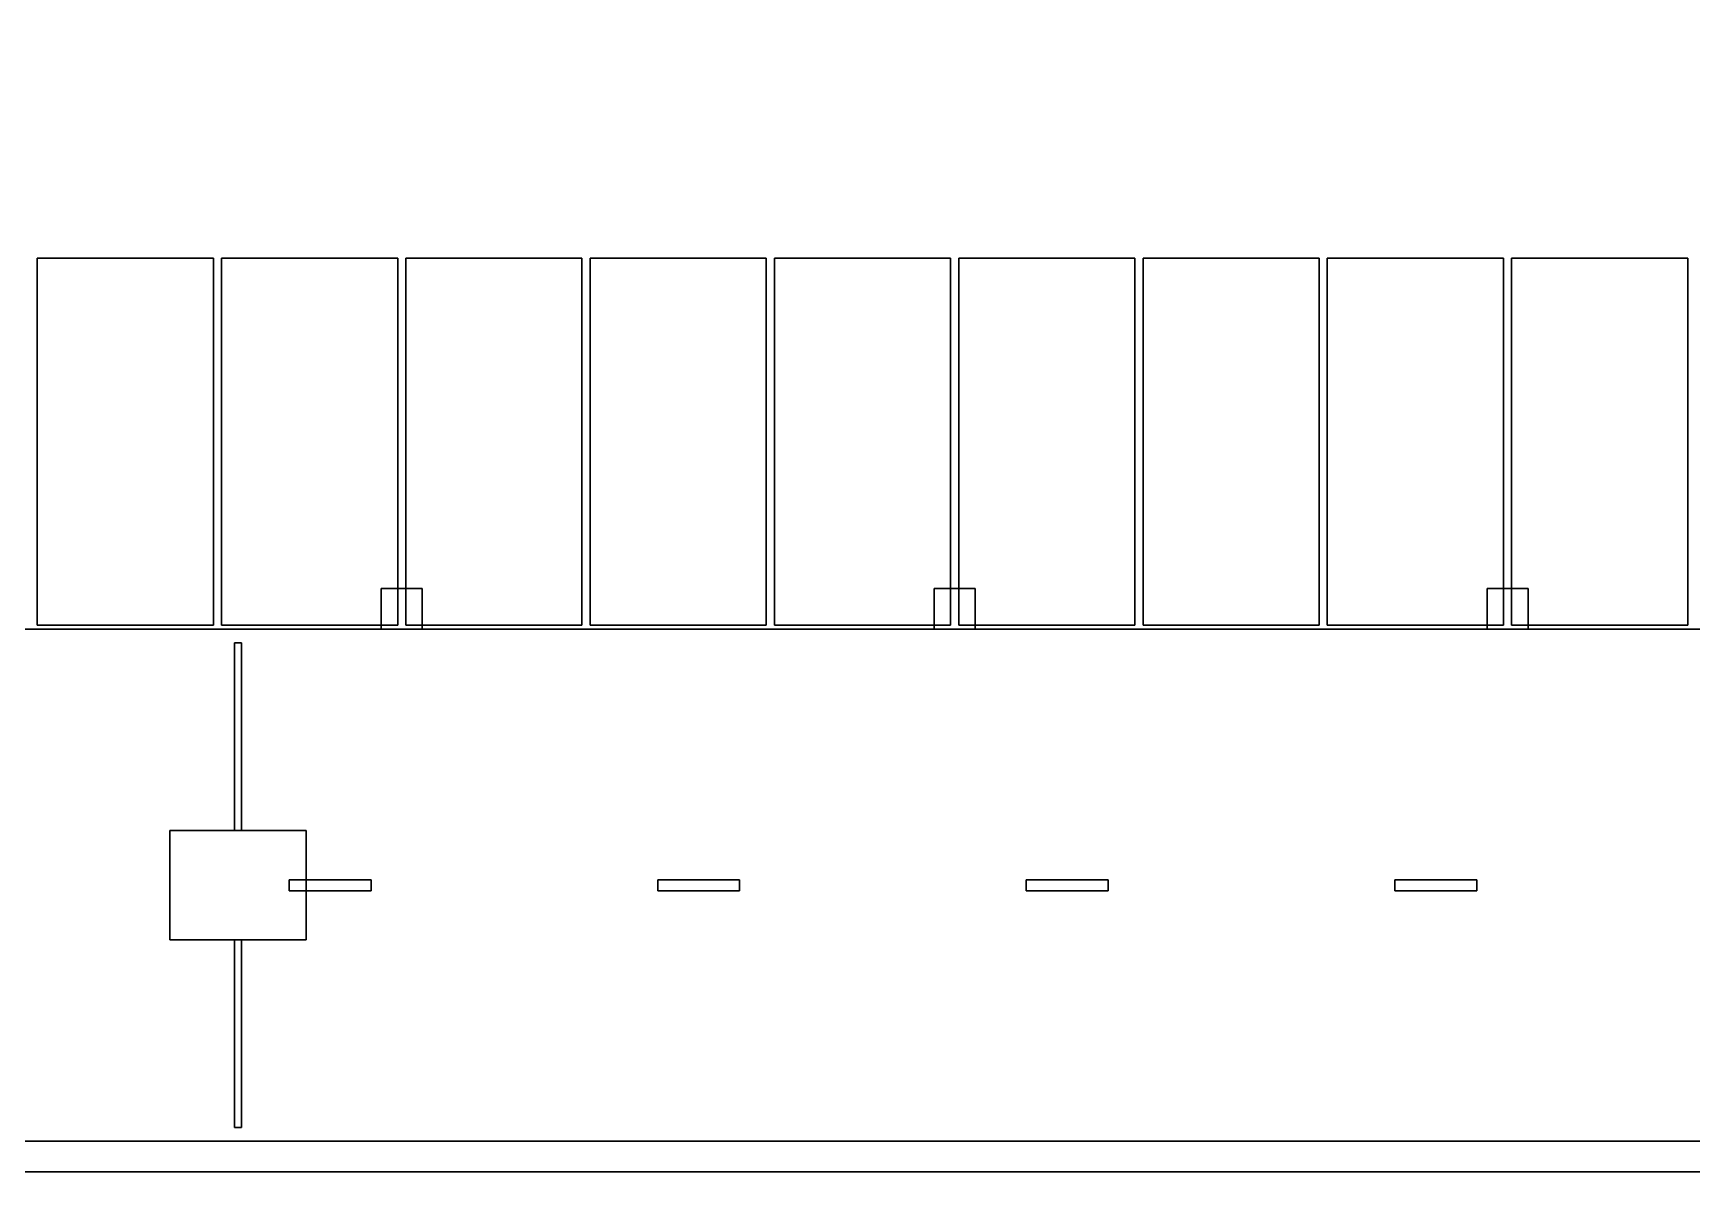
# Model space of a CAD drawing. Header units: metres. Extents: x 0 to 120, y -8 to 55.
# Drawn here: x 34.5 to 58.8, y -7.95 to 8.74 of the extents above; entities that cross this region are included whole.
import ezdxf

# ---------------------------------------------------------------- set-up
doc = ezdxf.new("R2010")
doc.units = ezdxf.units.M

msp = doc.modelspace()

# ---------------------------------------------------------------- linework, layer by layer
at = {"layer": 'BOOTH', "color": 6}
for points in [[(36.5, -4.55), (36.5, -2.95), (38.5, -2.95), (38.5, -4.55)], [(36.5, -4.55, 2.6), (38.5, -4.55, 2.6), (38.5, -2.95, 2.6), (36.5, -2.95, 2.6)], [(38.5, -2.95), (36.5, -2.95), (36.5, -2.95, 2.6), (38.5, -2.95, 2.6)], [(36.5, -2.95), (36.5, -4.55), (36.5, -4.55, 2.6), (36.5, -2.95, 2.6)], [(38.5, -4.55), (38.5, -2.95), (38.5, -2.95, 2.6), (38.5, -4.55, 2.6)], [(36.5, -4.55), (38.5, -4.55), (38.5, -4.55, 2.6), (36.5, -4.55, 2.6)]]:
    msp.add_3dface(points, dxfattribs=at)
at = {"layer": 'COLUMN', "color": 7}
for points in [[(39.6, 0, -3.4), (39.6, 0.6, -3.4), (40.2, 0.6, -3.4), (40.2, 0, -3.4)], [(39.6, 0, -0.3), (40.2, 0, -0.3), (40.2, 0.6, -0.3), (39.6, 0.6, -0.3)], [(40.2, 0.6, -3.4), (39.6, 0.6, -3.4), (39.6, 0.6, -0.3), (40.2, 0.6, -0.3)], [(39.6, 0.6, -3.4), (39.6, 0, -3.4), (39.6, 0, -0.3), (39.6, 0.6, -0.3)], [(39.6, 0, -6.8), (39.6, 0.6, -6.8), (40.2, 0.6, -6.8), (40.2, 0, -6.8)], [(39.6, 0, -3.7), (40.2, 0, -3.7), (40.2, 0.6, -3.7), (39.6, 0.6, -3.7)], [(40.2, 0.6, -6.8), (39.6, 0.6, -6.8), (39.6, 0.6, -3.7), (40.2, 0.6, -3.7)], [(39.6, 0.6, -6.8), (39.6, 0, -6.8), (39.6, 0, -3.7), (39.6, 0.6, -3.7)], [(39.6, 0, -10.2), (39.6, 0.6, -10.2), (40.2, 0.6, -10.2), (40.2, 0, -10.2)], [(39.6, 0, -7.1), (40.2, 0, -7.1), (40.2, 0.6, -7.1), (39.6, 0.6, -7.1)], [(40.2, 0.6, -10.2), (39.6, 0.6, -10.2), (39.6, 0.6, -7.1), (40.2, 0.6, -7.1)], [(39.6, 0.6, -10.2), (39.6, 0, -10.2), (39.6, 0, -7.1), (39.6, 0.6, -7.1)], [(40.2, 0, -3.4), (40.2, 0.6, -3.4), (40.2, 0.6, -0.3), (40.2, 0, -0.3)], [(40.2, 0, -6.8), (40.2, 0.6, -6.8), (40.2, 0.6, -3.7), (40.2, 0, -3.7)], [(40.2, 0, -10.2), (40.2, 0.6, -10.2), (40.2, 0.6, -7.1), (40.2, 0, -7.1)], [(47.7, 0, -3.4), (47.7, 0.6, -3.4), (48.3, 0.6, -3.4), (48.3, 0, -3.4)], [(47.7, 0, -0.3), (48.3, 0, -0.3), (48.3, 0.6, -0.3), (47.7, 0.6, -0.3)], [(48.3, 0.6, -3.4), (47.7, 0.6, -3.4), (47.7, 0.6, -0.3), (48.3, 0.6, -0.3)], [(47.7, 0.6, -3.4), (47.7, 0, -3.4), (47.7, 0, -0.3), (47.7, 0.6, -0.3)], [(47.7, 0, -6.8), (47.7, 0.6, -6.8), (48.3, 0.6, -6.8), (48.3, 0, -6.8)], [(47.7, 0, -3.7), (48.3, 0, -3.7), (48.3, 0.6, -3.7), (47.7, 0.6, -3.7)], [(48.3, 0.6, -6.8), (47.7, 0.6, -6.8), (47.7, 0.6, -3.7), (48.3, 0.6, -3.7)], [(47.7, 0.6, -6.8), (47.7, 0, -6.8), (47.7, 0, -3.7), (47.7, 0.6, -3.7)], [(47.7, 0, -10.2), (47.7, 0.6, -10.2), (48.3, 0.6, -10.2), (48.3, 0, -10.2)], [(47.7, 0, -7.1), (48.3, 0, -7.1), (48.3, 0.6, -7.1), (47.7, 0.6, -7.1)], [(48.3, 0.6, -10.2), (47.7, 0.6, -10.2), (47.7, 0.6, -7.1), (48.3, 0.6, -7.1)], [(47.7, 0.6, -10.2), (47.7, 0, -10.2), (47.7, 0, -7.1), (47.7, 0.6, -7.1)], [(48.3, 0, -3.4), (48.3, 0.6, -3.4), (48.3, 0.6, -0.3), (48.3, 0, -0.3)], [(48.3, 0, -6.8), (48.3, 0.6, -6.8), (48.3, 0.6, -3.7), (48.3, 0, -3.7)], [(48.3, 0, -10.2), (48.3, 0.6, -10.2), (48.3, 0.6, -7.1), (48.3, 0, -7.1)], [(55.8, 0, -3.4), (55.8, 0.6, -3.4), (56.4, 0.6, -3.4), (56.4, 0, -3.4)], [(55.8, 0, -0.3), (56.4, 0, -0.3), (56.4, 0.6, -0.3), (55.8, 0.6, -0.3)], [(56.4, 0.6, -3.4), (55.8, 0.6, -3.4), (55.8, 0.6, -0.3), (56.4, 0.6, -0.3)], [(55.8, 0.6, -3.4), (55.8, 0, -3.4), (55.8, 0, -0.3), (55.8, 0.6, -0.3)], [(55.8, 0, -6.8), (55.8, 0.6, -6.8), (56.4, 0.6, -6.8), (56.4, 0, -6.8)], [(55.8, 0, -3.7), (56.4, 0, -3.7), (56.4, 0.6, -3.7), (55.8, 0.6, -3.7)], [(56.4, 0.6, -6.8), (55.8, 0.6, -6.8), (55.8, 0.6, -3.7), (56.4, 0.6, -3.7)], [(55.8, 0.6, -6.8), (55.8, 0, -6.8), (55.8, 0, -3.7), (55.8, 0.6, -3.7)], [(55.8, 0, -10.2), (55.8, 0.6, -10.2), (56.4, 0.6, -10.2), (56.4, 0, -10.2)], [(55.8, 0, -7.1), (56.4, 0, -7.1), (56.4, 0.6, -7.1), (55.8, 0.6, -7.1)], [(56.4, 0.6, -10.2), (55.8, 0.6, -10.2), (55.8, 0.6, -7.1), (56.4, 0.6, -7.1)], [(55.8, 0.6, -10.2), (55.8, 0, -10.2), (55.8, 0, -7.1), (55.8, 0.6, -7.1)], [(56.4, 0, -3.4), (56.4, 0.6, -3.4), (56.4, 0.6, -0.3), (56.4, 0, -0.3)], [(56.4, 0, -6.8), (56.4, 0.6, -6.8), (56.4, 0.6, -3.7), (56.4, 0, -3.7)], [(56.4, 0, -10.2), (56.4, 0.6, -10.2), (56.4, 0.6, -7.1), (56.4, 0, -7.1)], [(39.6, 0, -3.4), (40.2, 0, -3.4), (40.2, 0, -0.3), (39.6, 0, -0.3)], [(39.6, 0, -6.8), (40.2, 0, -6.8), (40.2, 0, -3.7), (39.6, 0, -3.7)], [(39.6, 0, -10.2), (40.2, 0, -10.2), (40.2, 0, -7.1), (39.6, 0, -7.1)], [(47.7, 0, -3.4), (48.3, 0, -3.4), (48.3, 0, -0.3), (47.7, 0, -0.3)], [(47.7, 0, -6.8), (48.3, 0, -6.8), (48.3, 0, -3.7), (47.7, 0, -3.7)], [(47.7, 0, -10.2), (48.3, 0, -10.2), (48.3, 0, -7.1), (47.7, 0, -7.1)], [(55.8, 0, -3.4), (56.4, 0, -3.4), (56.4, 0, -0.3), (55.8, 0, -0.3)], [(55.8, 0, -6.8), (56.4, 0, -6.8), (56.4, 0, -3.7), (55.8, 0, -3.7)], [(55.8, 0, -10.2), (56.4, 0, -10.2), (56.4, 0, -7.1), (55.8, 0, -7.1)]]:
    msp.add_3dface(points, dxfattribs=at)
at = {"layer": 'GATE', "color": 1}
for points in [[(37.45, -2.95, 0.95), (37.45, -0.2, 0.95), (37.55, -0.2, 0.95), (37.55, -2.95, 0.95)], [(37.45, -2.95, 1.05), (37.55, -2.95, 1.05), (37.55, -0.2, 1.05), (37.45, -0.2, 1.05)], [(37.55, -0.2, 0.95), (37.45, -0.2, 0.95), (37.45, -0.2, 1.05), (37.55, -0.2, 1.05)], [(37.45, -0.2, 0.95), (37.45, -2.95, 0.95), (37.45, -2.95, 1.05), (37.45, -0.2, 1.05)], [(37.55, -2.95, 0.95), (37.55, -0.2, 0.95), (37.55, -0.2, 1.05), (37.55, -2.95, 1.05)], [(37.45, -2.95, 0.95), (37.55, -2.95, 0.95), (37.55, -2.95, 1.05), (37.45, -2.95, 1.05)], [(37.45, -7.3, 0.95), (37.45, -4.55, 0.95), (37.55, -4.55, 0.95), (37.55, -7.3, 0.95)], [(37.45, -7.3, 1.05), (37.55, -7.3, 1.05), (37.55, -4.55, 1.05), (37.45, -4.55, 1.05)], [(37.55, -4.55, 0.95), (37.45, -4.55, 0.95), (37.45, -4.55, 1.05), (37.55, -4.55, 1.05)], [(37.45, -4.55, 0.95), (37.45, -7.3, 0.95), (37.45, -7.3, 1.05), (37.45, -4.55, 1.05)], [(37.55, -7.3, 0.95), (37.55, -4.55, 0.95), (37.55, -4.55, 1.05), (37.55, -7.3, 1.05)], [(37.45, -7.3, 0.95), (37.55, -7.3, 0.95), (37.55, -7.3, 1.05), (37.45, -7.3, 1.05)]]:
    msp.add_3dface(points, dxfattribs=at)
at = {"layer": 'LIGHT', "color": 2}
for points in [[(38.25, -3.83, -0.4), (38.25, -3.67, -0.4), (39.45, -3.67, -0.4), (39.45, -3.83, -0.4)], [(38.25, -3.83, -0.3), (39.45, -3.83, -0.3), (39.45, -3.67, -0.3), (38.25, -3.67, -0.3)], [(39.45, -3.67, -0.4), (38.25, -3.67, -0.4), (38.25, -3.67, -0.3), (39.45, -3.67, -0.3)], [(38.25, -3.67, -0.4), (38.25, -3.83, -0.4), (38.25, -3.83, -0.3), (38.25, -3.67, -0.3)], [(38.25, -3.83, -3.8), (38.25, -3.67, -3.8), (39.45, -3.67, -3.8), (39.45, -3.83, -3.8)], [(38.25, -3.83, -3.7), (39.45, -3.83, -3.7), (39.45, -3.67, -3.7), (38.25, -3.67, -3.7)], [(39.45, -3.67, -3.8), (38.25, -3.67, -3.8), (38.25, -3.67, -3.7), (39.45, -3.67, -3.7)], [(38.25, -3.67, -3.8), (38.25, -3.83, -3.8), (38.25, -3.83, -3.7), (38.25, -3.67, -3.7)], [(38.25, -3.83, -7.2), (38.25, -3.67, -7.2), (39.45, -3.67, -7.2), (39.45, -3.83, -7.2)], [(38.25, -3.83, -7.1), (39.45, -3.83, -7.1), (39.45, -3.67, -7.1), (38.25, -3.67, -7.1)], [(39.45, -3.67, -7.2), (38.25, -3.67, -7.2), (38.25, -3.67, -7.1), (39.45, -3.67, -7.1)], [(38.25, -3.67, -7.2), (38.25, -3.83, -7.2), (38.25, -3.83, -7.1), (38.25, -3.67, -7.1)], [(38.25, -3.83, -0.4), (39.45, -3.83, -0.4), (39.45, -3.83, -0.3), (38.25, -3.83, -0.3)], [(38.25, -3.83, -3.8), (39.45, -3.83, -3.8), (39.45, -3.83, -3.7), (38.25, -3.83, -3.7)], [(38.25, -3.83, -7.2), (39.45, -3.83, -7.2), (39.45, -3.83, -7.1), (38.25, -3.83, -7.1)], [(39.45, -3.83, -0.4), (39.45, -3.67, -0.4), (39.45, -3.67, -0.3), (39.45, -3.83, -0.3)], [(39.45, -3.83, -3.8), (39.45, -3.67, -3.8), (39.45, -3.67, -3.7), (39.45, -3.83, -3.7)], [(39.45, -3.83, -7.2), (39.45, -3.67, -7.2), (39.45, -3.67, -7.1), (39.45, -3.83, -7.1)], [(43.65, -3.83, -0.4), (43.65, -3.67, -0.4), (44.85, -3.67, -0.4), (44.85, -3.83, -0.4)], [(43.65, -3.83, -0.3), (44.85, -3.83, -0.3), (44.85, -3.67, -0.3), (43.65, -3.67, -0.3)], [(44.85, -3.67, -0.4), (43.65, -3.67, -0.4), (43.65, -3.67, -0.3), (44.85, -3.67, -0.3)], [(43.65, -3.67, -0.4), (43.65, -3.83, -0.4), (43.65, -3.83, -0.3), (43.65, -3.67, -0.3)], [(43.65, -3.83, -3.8), (43.65, -3.67, -3.8), (44.85, -3.67, -3.8), (44.85, -3.83, -3.8)], [(43.65, -3.83, -3.7), (44.85, -3.83, -3.7), (44.85, -3.67, -3.7), (43.65, -3.67, -3.7)], [(44.85, -3.67, -3.8), (43.65, -3.67, -3.8), (43.65, -3.67, -3.7), (44.85, -3.67, -3.7)], [(43.65, -3.67, -3.8), (43.65, -3.83, -3.8), (43.65, -3.83, -3.7), (43.65, -3.67, -3.7)], [(43.65, -3.83, -7.2), (43.65, -3.67, -7.2), (44.85, -3.67, -7.2), (44.85, -3.83, -7.2)], [(43.65, -3.83, -7.1), (44.85, -3.83, -7.1), (44.85, -3.67, -7.1), (43.65, -3.67, -7.1)], [(44.85, -3.67, -7.2), (43.65, -3.67, -7.2), (43.65, -3.67, -7.1), (44.85, -3.67, -7.1)], [(43.65, -3.67, -7.2), (43.65, -3.83, -7.2), (43.65, -3.83, -7.1), (43.65, -3.67, -7.1)], [(43.65, -3.83, -0.4), (44.85, -3.83, -0.4), (44.85, -3.83, -0.3), (43.65, -3.83, -0.3)], [(43.65, -3.83, -3.8), (44.85, -3.83, -3.8), (44.85, -3.83, -3.7), (43.65, -3.83, -3.7)], [(43.65, -3.83, -7.2), (44.85, -3.83, -7.2), (44.85, -3.83, -7.1), (43.65, -3.83, -7.1)], [(44.85, -3.83, -0.4), (44.85, -3.67, -0.4), (44.85, -3.67, -0.3), (44.85, -3.83, -0.3)], [(44.85, -3.83, -3.8), (44.85, -3.67, -3.8), (44.85, -3.67, -3.7), (44.85, -3.83, -3.7)], [(44.85, -3.83, -7.2), (44.85, -3.67, -7.2), (44.85, -3.67, -7.1), (44.85, -3.83, -7.1)], [(49.05, -3.83, -0.4), (49.05, -3.67, -0.4), (50.25, -3.67, -0.4), (50.25, -3.83, -0.4)], [(49.05, -3.83, -0.3), (50.25, -3.83, -0.3), (50.25, -3.67, -0.3), (49.05, -3.67, -0.3)], [(50.25, -3.67, -0.4), (49.05, -3.67, -0.4), (49.05, -3.67, -0.3), (50.25, -3.67, -0.3)], [(49.05, -3.67, -0.4), (49.05, -3.83, -0.4), (49.05, -3.83, -0.3), (49.05, -3.67, -0.3)], [(49.05, -3.83, -3.8), (49.05, -3.67, -3.8), (50.25, -3.67, -3.8), (50.25, -3.83, -3.8)], [(49.05, -3.83, -3.7), (50.25, -3.83, -3.7), (50.25, -3.67, -3.7), (49.05, -3.67, -3.7)], [(50.25, -3.67, -3.8), (49.05, -3.67, -3.8), (49.05, -3.67, -3.7), (50.25, -3.67, -3.7)], [(49.05, -3.67, -3.8), (49.05, -3.83, -3.8), (49.05, -3.83, -3.7), (49.05, -3.67, -3.7)], [(49.05, -3.83, -7.2), (49.05, -3.67, -7.2), (50.25, -3.67, -7.2), (50.25, -3.83, -7.2)], [(49.05, -3.83, -7.1), (50.25, -3.83, -7.1), (50.25, -3.67, -7.1), (49.05, -3.67, -7.1)], [(50.25, -3.67, -7.2), (49.05, -3.67, -7.2), (49.05, -3.67, -7.1), (50.25, -3.67, -7.1)], [(49.05, -3.67, -7.2), (49.05, -3.83, -7.2), (49.05, -3.83, -7.1), (49.05, -3.67, -7.1)], [(49.05, -3.83, -0.4), (50.25, -3.83, -0.4), (50.25, -3.83, -0.3), (49.05, -3.83, -0.3)], [(49.05, -3.83, -3.8), (50.25, -3.83, -3.8), (50.25, -3.83, -3.7), (49.05, -3.83, -3.7)], [(49.05, -3.83, -7.2), (50.25, -3.83, -7.2), (50.25, -3.83, -7.1), (49.05, -3.83, -7.1)], [(50.25, -3.83, -0.4), (50.25, -3.67, -0.4), (50.25, -3.67, -0.3), (50.25, -3.83, -0.3)], [(50.25, -3.83, -3.8), (50.25, -3.67, -3.8), (50.25, -3.67, -3.7), (50.25, -3.83, -3.7)], [(50.25, -3.83, -7.2), (50.25, -3.67, -7.2), (50.25, -3.67, -7.1), (50.25, -3.83, -7.1)], [(54.45, -3.83, -0.4), (54.45, -3.67, -0.4), (55.65, -3.67, -0.4), (55.65, -3.83, -0.4)], [(54.45, -3.83, -0.3), (55.65, -3.83, -0.3), (55.65, -3.67, -0.3), (54.45, -3.67, -0.3)], [(55.65, -3.67, -0.4), (54.45, -3.67, -0.4), (54.45, -3.67, -0.3), (55.65, -3.67, -0.3)], [(54.45, -3.67, -0.4), (54.45, -3.83, -0.4), (54.45, -3.83, -0.3), (54.45, -3.67, -0.3)], [(54.45, -3.83, -3.8), (54.45, -3.67, -3.8), (55.65, -3.67, -3.8), (55.65, -3.83, -3.8)], [(54.45, -3.83, -3.7), (55.65, -3.83, -3.7), (55.65, -3.67, -3.7), (54.45, -3.67, -3.7)], [(55.65, -3.67, -3.8), (54.45, -3.67, -3.8), (54.45, -3.67, -3.7), (55.65, -3.67, -3.7)], [(54.45, -3.67, -3.8), (54.45, -3.83, -3.8), (54.45, -3.83, -3.7), (54.45, -3.67, -3.7)], [(54.45, -3.83, -7.2), (54.45, -3.67, -7.2), (55.65, -3.67, -7.2), (55.65, -3.83, -7.2)], [(54.45, -3.83, -7.1), (55.65, -3.83, -7.1), (55.65, -3.67, -7.1), (54.45, -3.67, -7.1)], [(55.65, -3.67, -7.2), (54.45, -3.67, -7.2), (54.45, -3.67, -7.1), (55.65, -3.67, -7.1)], [(54.45, -3.67, -7.2), (54.45, -3.83, -7.2), (54.45, -3.83, -7.1), (54.45, -3.67, -7.1)], [(54.45, -3.83, -0.4), (55.65, -3.83, -0.4), (55.65, -3.83, -0.3), (54.45, -3.83, -0.3)], [(54.45, -3.83, -3.8), (55.65, -3.83, -3.8), (55.65, -3.83, -3.7), (54.45, -3.83, -3.7)], [(54.45, -3.83, -7.2), (55.65, -3.83, -7.2), (55.65, -3.83, -7.1), (54.45, -3.83, -7.1)], [(55.65, -3.83, -0.4), (55.65, -3.67, -0.4), (55.65, -3.67, -0.3), (55.65, -3.83, -0.3)], [(55.65, -3.83, -3.8), (55.65, -3.67, -3.8), (55.65, -3.67, -3.7), (55.65, -3.83, -3.7)], [(55.65, -3.83, -7.2), (55.65, -3.67, -7.2), (55.65, -3.67, -7.1), (55.65, -3.83, -7.1)]]:
    msp.add_3dface(points, dxfattribs=at)
at = {"layer": 'ROOF', "color": 3}
for points in [[(0, 0, -0.3), (0, 54.9, -0.3), (120, 54.9, -0.3), (120, 0, -0.3)], [(0, 0), (120, 0), (120, 54.9), (0, 54.9)], [(0, 0, -0.3), (120, 0, -0.3), (120, 0), (0, 0)], [(31.5, -7.5, -0.3), (31.5, 0, -0.3), (120, 0, -0.3), (120, -7.5, -0.3)], [(31.5, -7.5), (120, -7.5), (120, 0), (31.5, 0)], [(120, 0, -0.3), (31.5, 0, -0.3), (31.5, 0), (120, 0)], [(31.5, -7.5, -0.3), (120, -7.5, -0.3), (120, -7.5), (31.5, -7.5)]]:
    msp.add_3dface(points, dxfattribs=at)
at = {"layer": 'SLAB', "color": 8}
for points in [[(0, 0, -3.7), (0, 54.9, -3.7), (120, 54.9, -3.7), (120, 0, -3.7)], [(0, 0, -3.4), (120, 0, -3.4), (120, 54.9, -3.4), (0, 54.9, -3.4)], [(0, 0, -7.1), (0, 54.9, -7.1), (120, 54.9, -7.1), (120, 0, -7.1)], [(0, 0, -6.8), (120, 0, -6.8), (120, 54.9, -6.8), (0, 54.9, -6.8)], [(0, 0, -10.8), (0, 54.9, -10.8), (120, 54.9, -10.8), (120, 0, -10.8)], [(0, 0, -10.2), (120, 0, -10.2), (120, 54.9, -10.2), (0, 54.9, -10.2)], [(0, 0, -3.7), (120, 0, -3.7), (120, 0, -3.4), (0, 0, -3.4)], [(0, -7.5, -3.7), (0, 0, -3.7), (88.5, 0, -3.7), (88.5, -7.5, -3.7)], [(0, -7.5, -3.4), (88.5, -7.5, -3.4), (88.5, 0, -3.4), (0, 0, -3.4)], [(88.5, 0, -3.7), (0, 0, -3.7), (0, 0, -3.4), (88.5, 0, -3.4)], [(0, 0, -7.1), (120, 0, -7.1), (120, 0, -6.8), (0, 0, -6.8)], [(0, 0, -10.8), (120, 0, -10.8), (120, 0, -10.2), (0, 0, -10.2)], [(0, -7.5, -10.8), (0, 0, -10.8), (120, 0, -10.8), (120, -7.5, -10.8)], [(0, -7.5, -10.2), (120, -7.5, -10.2), (120, 0, -10.2), (0, 0, -10.2)], [(120, 0, -10.8), (0, 0, -10.8), (0, 0, -10.2), (120, 0, -10.2)], [(31.5, -7.5, -7.1), (31.5, 0, -7.1), (120, 0, -7.1), (120, -7.5, -7.1)], [(31.5, -7.5, -6.8), (120, -7.5, -6.8), (120, 0, -6.8), (31.5, 0, -6.8)], [(120, 0, -7.1), (31.5, 0, -7.1), (31.5, 0, -6.8), (120, 0, -6.8)], [(0, -7.5, -3.7), (88.5, -7.5, -3.7), (88.5, -7.5, -3.4), (0, -7.5, -3.4)], [(0, -7.5, -10.8), (120, -7.5, -10.8), (120, -7.5, -10.2), (0, -7.5, -10.2)], [(31.5, -7.5, -7.1), (120, -7.5, -7.1), (120, -7.5, -6.8), (31.5, -7.5, -6.8)]]:
    msp.add_3dface(points, dxfattribs=at)
at = {"layer": 'STALL_GENERAL', "color": 254}
for points in [[(34.56, 0.06, -6.795), (34.56, 5.44, -6.795), (37.14, 5.44, -6.795), (37.14, 0.06, -6.795)], [(34.56, 0.06, -6.785), (37.14, 0.06, -6.785), (37.14, 5.44, -6.785), (34.56, 5.44, -6.785)], [(37.14, 5.44, -6.795), (34.56, 5.44, -6.795), (34.56, 5.44, -6.785), (37.14, 5.44, -6.785)], [(34.56, 5.44, -6.795), (34.56, 0.06, -6.795), (34.56, 0.06, -6.785), (34.56, 5.44, -6.785)], [(34.56, 0.06, -10.195), (34.56, 5.44, -10.195), (37.14, 5.44, -10.195), (37.14, 0.06, -10.195)], [(34.56, 0.06, -10.185), (37.14, 0.06, -10.185), (37.14, 5.44, -10.185), (34.56, 5.44, -10.185)], [(37.14, 5.44, -10.195), (34.56, 5.44, -10.195), (34.56, 5.44, -10.185), (37.14, 5.44, -10.185)], [(34.56, 5.44, -10.195), (34.56, 0.06, -10.195), (34.56, 0.06, -10.185), (34.56, 5.44, -10.185)], [(37.14, 0.06, -6.795), (37.14, 5.44, -6.795), (37.14, 5.44, -6.785), (37.14, 0.06, -6.785)], [(37.14, 0.06, -10.195), (37.14, 5.44, -10.195), (37.14, 5.44, -10.185), (37.14, 0.06, -10.185)], [(37.26, 0.06, -6.795), (37.26, 5.44, -6.795), (39.84, 5.44, -6.795), (39.84, 0.06, -6.795)], [(37.26, 0.06, -6.785), (39.84, 0.06, -6.785), (39.84, 5.44, -6.785), (37.26, 5.44, -6.785)], [(39.84, 5.44, -6.795), (37.26, 5.44, -6.795), (37.26, 5.44, -6.785), (39.84, 5.44, -6.785)], [(37.26, 5.44, -6.795), (37.26, 0.06, -6.795), (37.26, 0.06, -6.785), (37.26, 5.44, -6.785)], [(37.26, 0.06, -10.195), (37.26, 5.44, -10.195), (39.84, 5.44, -10.195), (39.84, 0.06, -10.195)], [(37.26, 0.06, -10.185), (39.84, 0.06, -10.185), (39.84, 5.44, -10.185), (37.26, 5.44, -10.185)], [(39.84, 5.44, -10.195), (37.26, 5.44, -10.195), (37.26, 5.44, -10.185), (39.84, 5.44, -10.185)], [(37.26, 5.44, -10.195), (37.26, 0.06, -10.195), (37.26, 0.06, -10.185), (37.26, 5.44, -10.185)], [(39.84, 0.06, -6.795), (39.84, 5.44, -6.795), (39.84, 5.44, -6.785), (39.84, 0.06, -6.785)], [(39.84, 0.06, -10.195), (39.84, 5.44, -10.195), (39.84, 5.44, -10.185), (39.84, 0.06, -10.185)], [(39.96, 0.06, -6.795), (39.96, 5.44, -6.795), (42.54, 5.44, -6.795), (42.54, 0.06, -6.795)], [(39.96, 0.06, -6.785), (42.54, 0.06, -6.785), (42.54, 5.44, -6.785), (39.96, 5.44, -6.785)], [(42.54, 5.44, -6.795), (39.96, 5.44, -6.795), (39.96, 5.44, -6.785), (42.54, 5.44, -6.785)], [(39.96, 5.44, -6.795), (39.96, 0.06, -6.795), (39.96, 0.06, -6.785), (39.96, 5.44, -6.785)], [(39.96, 0.06, -10.195), (39.96, 5.44, -10.195), (42.54, 5.44, -10.195), (42.54, 0.06, -10.195)], [(39.96, 0.06, -10.185), (42.54, 0.06, -10.185), (42.54, 5.44, -10.185), (39.96, 5.44, -10.185)], [(42.54, 5.44, -10.195), (39.96, 5.44, -10.195), (39.96, 5.44, -10.185), (42.54, 5.44, -10.185)], [(39.96, 5.44, -10.195), (39.96, 0.06, -10.195), (39.96, 0.06, -10.185), (39.96, 5.44, -10.185)], [(42.54, 0.06, -6.795), (42.54, 5.44, -6.795), (42.54, 5.44, -6.785), (42.54, 0.06, -6.785)], [(42.54, 0.06, -10.195), (42.54, 5.44, -10.195), (42.54, 5.44, -10.185), (42.54, 0.06, -10.185)], [(42.66, 0.06, -6.795), (42.66, 5.44, -6.795), (45.24, 5.44, -6.795), (45.24, 0.06, -6.795)], [(42.66, 0.06, -6.785), (45.24, 0.06, -6.785), (45.24, 5.44, -6.785), (42.66, 5.44, -6.785)], [(45.24, 5.44, -6.795), (42.66, 5.44, -6.795), (42.66, 5.44, -6.785), (45.24, 5.44, -6.785)], [(42.66, 5.44, -6.795), (42.66, 0.06, -6.795), (42.66, 0.06, -6.785), (42.66, 5.44, -6.785)], [(42.66, 0.06, -10.195), (42.66, 5.44, -10.195), (45.24, 5.44, -10.195), (45.24, 0.06, -10.195)], [(42.66, 0.06, -10.185), (45.24, 0.06, -10.185), (45.24, 5.44, -10.185), (42.66, 5.44, -10.185)], [(45.24, 5.44, -10.195), (42.66, 5.44, -10.195), (42.66, 5.44, -10.185), (45.24, 5.44, -10.185)], [(42.66, 5.44, -10.195), (42.66, 0.06, -10.195), (42.66, 0.06, -10.185), (42.66, 5.44, -10.185)], [(45.24, 0.06, -6.795), (45.24, 5.44, -6.795), (45.24, 5.44, -6.785), (45.24, 0.06, -6.785)], [(45.24, 0.06, -10.195), (45.24, 5.44, -10.195), (45.24, 5.44, -10.185), (45.24, 0.06, -10.185)], [(45.36, 0.06, -6.795), (45.36, 5.44, -6.795), (47.94, 5.44, -6.795), (47.94, 0.06, -6.795)], [(45.36, 0.06, -6.785), (47.94, 0.06, -6.785), (47.94, 5.44, -6.785), (45.36, 5.44, -6.785)], [(47.94, 5.44, -6.795), (45.36, 5.44, -6.795), (45.36, 5.44, -6.785), (47.94, 5.44, -6.785)], [(45.36, 5.44, -6.795), (45.36, 0.06, -6.795), (45.36, 0.06, -6.785), (45.36, 5.44, -6.785)], [(45.36, 0.06, -10.195), (45.36, 5.44, -10.195), (47.94, 5.44, -10.195), (47.94, 0.06, -10.195)], [(45.36, 0.06, -10.185), (47.94, 0.06, -10.185), (47.94, 5.44, -10.185), (45.36, 5.44, -10.185)], [(47.94, 5.44, -10.195), (45.36, 5.44, -10.195), (45.36, 5.44, -10.185), (47.94, 5.44, -10.185)], [(45.36, 5.44, -10.195), (45.36, 0.06, -10.195), (45.36, 0.06, -10.185), (45.36, 5.44, -10.185)], [(47.94, 0.06, -6.795), (47.94, 5.44, -6.795), (47.94, 5.44, -6.785), (47.94, 0.06, -6.785)], [(47.94, 0.06, -10.195), (47.94, 5.44, -10.195), (47.94, 5.44, -10.185), (47.94, 0.06, -10.185)], [(48.06, 0.06, -6.795), (48.06, 5.44, -6.795), (50.64, 5.44, -6.795), (50.64, 0.06, -6.795)], [(48.06, 0.06, -6.785), (50.64, 0.06, -6.785), (50.64, 5.44, -6.785), (48.06, 5.44, -6.785)], [(50.64, 5.44, -6.795), (48.06, 5.44, -6.795), (48.06, 5.44, -6.785), (50.64, 5.44, -6.785)], [(48.06, 5.44, -6.795), (48.06, 0.06, -6.795), (48.06, 0.06, -6.785), (48.06, 5.44, -6.785)], [(48.06, 0.06, -10.195), (48.06, 5.44, -10.195), (50.64, 5.44, -10.195), (50.64, 0.06, -10.195)], [(48.06, 0.06, -10.185), (50.64, 0.06, -10.185), (50.64, 5.44, -10.185), (48.06, 5.44, -10.185)], [(50.64, 5.44, -10.195), (48.06, 5.44, -10.195), (48.06, 5.44, -10.185), (50.64, 5.44, -10.185)], [(48.06, 5.44, -10.195), (48.06, 0.06, -10.195), (48.06, 0.06, -10.185), (48.06, 5.44, -10.185)], [(50.64, 0.06, -6.795), (50.64, 5.44, -6.795), (50.64, 5.44, -6.785), (50.64, 0.06, -6.785)], [(50.64, 0.06, -10.195), (50.64, 5.44, -10.195), (50.64, 5.44, -10.185), (50.64, 0.06, -10.185)], [(50.76, 0.06, -6.795), (50.76, 5.44, -6.795), (53.34, 5.44, -6.795), (53.34, 0.06, -6.795)], [(50.76, 0.06, -6.785), (53.34, 0.06, -6.785), (53.34, 5.44, -6.785), (50.76, 5.44, -6.785)], [(53.34, 5.44, -6.795), (50.76, 5.44, -6.795), (50.76, 5.44, -6.785), (53.34, 5.44, -6.785)], [(50.76, 5.44, -6.795), (50.76, 0.06, -6.795), (50.76, 0.06, -6.785), (50.76, 5.44, -6.785)], [(50.76, 0.06, -10.195), (50.76, 5.44, -10.195), (53.34, 5.44, -10.195), (53.34, 0.06, -10.195)], [(50.76, 0.06, -10.185), (53.34, 0.06, -10.185), (53.34, 5.44, -10.185), (50.76, 5.44, -10.185)], [(53.34, 5.44, -10.195), (50.76, 5.44, -10.195), (50.76, 5.44, -10.185), (53.34, 5.44, -10.185)], [(50.76, 5.44, -10.195), (50.76, 0.06, -10.195), (50.76, 0.06, -10.185), (50.76, 5.44, -10.185)], [(53.34, 0.06, -6.795), (53.34, 5.44, -6.795), (53.34, 5.44, -6.785), (53.34, 0.06, -6.785)], [(53.34, 0.06, -10.195), (53.34, 5.44, -10.195), (53.34, 5.44, -10.185), (53.34, 0.06, -10.185)], [(53.46, 0.06, -6.795), (53.46, 5.44, -6.795), (56.04, 5.44, -6.795), (56.04, 0.06, -6.795)], [(53.46, 0.06, -6.785), (56.04, 0.06, -6.785), (56.04, 5.44, -6.785), (53.46, 5.44, -6.785)], [(56.04, 5.44, -6.795), (53.46, 5.44, -6.795), (53.46, 5.44, -6.785), (56.04, 5.44, -6.785)], [(53.46, 5.44, -6.795), (53.46, 0.06, -6.795), (53.46, 0.06, -6.785), (53.46, 5.44, -6.785)], [(53.46, 0.06, -10.195), (53.46, 5.44, -10.195), (56.04, 5.44, -10.195), (56.04, 0.06, -10.195)], [(53.46, 0.06, -10.185), (56.04, 0.06, -10.185), (56.04, 5.44, -10.185), (53.46, 5.44, -10.185)], [(56.04, 5.44, -10.195), (53.46, 5.44, -10.195), (53.46, 5.44, -10.185), (56.04, 5.44, -10.185)], [(53.46, 5.44, -10.195), (53.46, 0.06, -10.195), (53.46, 0.06, -10.185), (53.46, 5.44, -10.185)], [(56.04, 0.06, -6.795), (56.04, 5.44, -6.795), (56.04, 5.44, -6.785), (56.04, 0.06, -6.785)], [(56.04, 0.06, -10.195), (56.04, 5.44, -10.195), (56.04, 5.44, -10.185), (56.04, 0.06, -10.185)], [(56.16, 0.06, -6.795), (56.16, 5.44, -6.795), (58.74, 5.44, -6.795), (58.74, 0.06, -6.795)], [(56.16, 0.06, -6.785), (58.74, 0.06, -6.785), (58.74, 5.44, -6.785), (56.16, 5.44, -6.785)], [(58.74, 5.44, -6.795), (56.16, 5.44, -6.795), (56.16, 5.44, -6.785), (58.74, 5.44, -6.785)], [(56.16, 5.44, -6.795), (56.16, 0.06, -6.795), (56.16, 0.06, -6.785), (56.16, 5.44, -6.785)], [(56.16, 0.06, -10.195), (56.16, 5.44, -10.195), (58.74, 5.44, -10.195), (58.74, 0.06, -10.195)], [(56.16, 0.06, -10.185), (58.74, 0.06, -10.185), (58.74, 5.44, -10.185), (56.16, 5.44, -10.185)], [(58.74, 5.44, -10.195), (56.16, 5.44, -10.195), (56.16, 5.44, -10.185), (58.74, 5.44, -10.185)], [(56.16, 5.44, -10.195), (56.16, 0.06, -10.195), (56.16, 0.06, -10.185), (56.16, 5.44, -10.185)], [(58.74, 0.06, -6.795), (58.74, 5.44, -6.795), (58.74, 5.44, -6.785), (58.74, 0.06, -6.785)], [(58.74, 0.06, -10.195), (58.74, 5.44, -10.195), (58.74, 5.44, -10.185), (58.74, 0.06, -10.185)], [(34.56, 0.06, -6.795), (37.14, 0.06, -6.795), (37.14, 0.06, -6.785), (34.56, 0.06, -6.785)], [(34.56, 0.06, -10.195), (37.14, 0.06, -10.195), (37.14, 0.06, -10.185), (34.56, 0.06, -10.185)], [(37.26, 0.06, -6.795), (39.84, 0.06, -6.795), (39.84, 0.06, -6.785), (37.26, 0.06, -6.785)], [(37.26, 0.06, -10.195), (39.84, 0.06, -10.195), (39.84, 0.06, -10.185), (37.26, 0.06, -10.185)], [(39.96, 0.06, -6.795), (42.54, 0.06, -6.795), (42.54, 0.06, -6.785), (39.96, 0.06, -6.785)], [(39.96, 0.06, -10.195), (42.54, 0.06, -10.195), (42.54, 0.06, -10.185), (39.96, 0.06, -10.185)], [(42.66, 0.06, -6.795), (45.24, 0.06, -6.795), (45.24, 0.06, -6.785), (42.66, 0.06, -6.785)], [(42.66, 0.06, -10.195), (45.24, 0.06, -10.195), (45.24, 0.06, -10.185), (42.66, 0.06, -10.185)], [(45.36, 0.06, -6.795), (47.94, 0.06, -6.795), (47.94, 0.06, -6.785), (45.36, 0.06, -6.785)], [(45.36, 0.06, -10.195), (47.94, 0.06, -10.195), (47.94, 0.06, -10.185), (45.36, 0.06, -10.185)], [(48.06, 0.06, -6.795), (50.64, 0.06, -6.795), (50.64, 0.06, -6.785), (48.06, 0.06, -6.785)], [(48.06, 0.06, -10.195), (50.64, 0.06, -10.195), (50.64, 0.06, -10.185), (48.06, 0.06, -10.185)], [(50.76, 0.06, -6.795), (53.34, 0.06, -6.795), (53.34, 0.06, -6.785), (50.76, 0.06, -6.785)], [(50.76, 0.06, -10.195), (53.34, 0.06, -10.195), (53.34, 0.06, -10.185), (50.76, 0.06, -10.185)], [(53.46, 0.06, -6.795), (56.04, 0.06, -6.795), (56.04, 0.06, -6.785), (53.46, 0.06, -6.785)], [(53.46, 0.06, -10.195), (56.04, 0.06, -10.195), (56.04, 0.06, -10.185), (53.46, 0.06, -10.185)], [(56.16, 0.06, -6.795), (58.74, 0.06, -6.795), (58.74, 0.06, -6.785), (56.16, 0.06, -6.785)], [(56.16, 0.06, -10.195), (58.74, 0.06, -10.195), (58.74, 0.06, -10.185), (56.16, 0.06, -10.185)]]:
    msp.add_3dface(points, dxfattribs=at)
at = {"layer": 'STALL_STAFF', "color": 40}
for points in [[(42.66, 0.06, -3.395), (42.66, 5.44, -3.395), (45.24, 5.44, -3.395), (45.24, 0.06, -3.395)], [(42.66, 0.06, -3.385), (45.24, 0.06, -3.385), (45.24, 5.44, -3.385), (42.66, 5.44, -3.385)], [(45.24, 5.44, -3.395), (42.66, 5.44, -3.395), (42.66, 5.44, -3.385), (45.24, 5.44, -3.385)], [(42.66, 5.44, -3.395), (42.66, 0.06, -3.395), (42.66, 0.06, -3.385), (42.66, 5.44, -3.385)], [(45.24, 0.06, -3.395), (45.24, 5.44, -3.395), (45.24, 5.44, -3.385), (45.24, 0.06, -3.385)], [(45.36, 0.06, -3.395), (45.36, 5.44, -3.395), (47.94, 5.44, -3.395), (47.94, 0.06, -3.395)], [(45.36, 0.06, -3.385), (47.94, 0.06, -3.385), (47.94, 5.44, -3.385), (45.36, 5.44, -3.385)], [(47.94, 5.44, -3.395), (45.36, 5.44, -3.395), (45.36, 5.44, -3.385), (47.94, 5.44, -3.385)], [(45.36, 5.44, -3.395), (45.36, 0.06, -3.395), (45.36, 0.06, -3.385), (45.36, 5.44, -3.385)], [(47.94, 0.06, -3.395), (47.94, 5.44, -3.395), (47.94, 5.44, -3.385), (47.94, 0.06, -3.385)], [(48.06, 0.06, -3.395), (48.06, 5.44, -3.395), (50.64, 5.44, -3.395), (50.64, 0.06, -3.395)], [(48.06, 0.06, -3.385), (50.64, 0.06, -3.385), (50.64, 5.44, -3.385), (48.06, 5.44, -3.385)], [(50.64, 5.44, -3.395), (48.06, 5.44, -3.395), (48.06, 5.44, -3.385), (50.64, 5.44, -3.385)], [(48.06, 5.44, -3.395), (48.06, 0.06, -3.395), (48.06, 0.06, -3.385), (48.06, 5.44, -3.385)], [(50.64, 0.06, -3.395), (50.64, 5.44, -3.395), (50.64, 5.44, -3.385), (50.64, 0.06, -3.385)], [(50.76, 0.06, -3.395), (50.76, 5.44, -3.395), (53.34, 5.44, -3.395), (53.34, 0.06, -3.395)], [(50.76, 0.06, -3.385), (53.34, 0.06, -3.385), (53.34, 5.44, -3.385), (50.76, 5.44, -3.385)], [(53.34, 5.44, -3.395), (50.76, 5.44, -3.395), (50.76, 5.44, -3.385), (53.34, 5.44, -3.385)], [(50.76, 5.44, -3.395), (50.76, 0.06, -3.395), (50.76, 0.06, -3.385), (50.76, 5.44, -3.385)], [(53.34, 0.06, -3.395), (53.34, 5.44, -3.395), (53.34, 5.44, -3.385), (53.34, 0.06, -3.385)], [(53.46, 0.06, -3.395), (53.46, 5.44, -3.395), (56.04, 5.44, -3.395), (56.04, 0.06, -3.395)], [(53.46, 0.06, -3.385), (56.04, 0.06, -3.385), (56.04, 5.44, -3.385), (53.46, 5.44, -3.385)], [(56.04, 5.44, -3.395), (53.46, 5.44, -3.395), (53.46, 5.44, -3.385), (56.04, 5.44, -3.385)], [(53.46, 5.44, -3.395), (53.46, 0.06, -3.395), (53.46, 0.06, -3.385), (53.46, 5.44, -3.385)], [(56.04, 0.06, -3.395), (56.04, 5.44, -3.395), (56.04, 5.44, -3.385), (56.04, 0.06, -3.385)], [(56.16, 0.06, -3.395), (56.16, 5.44, -3.395), (58.74, 5.44, -3.395), (58.74, 0.06, -3.395)], [(56.16, 0.06, -3.385), (58.74, 0.06, -3.385), (58.74, 5.44, -3.385), (56.16, 5.44, -3.385)], [(58.74, 5.44, -3.395), (56.16, 5.44, -3.395), (56.16, 5.44, -3.385), (58.74, 5.44, -3.385)], [(56.16, 5.44, -3.395), (56.16, 0.06, -3.395), (56.16, 0.06, -3.385), (56.16, 5.44, -3.385)], [(58.74, 0.06, -3.395), (58.74, 5.44, -3.395), (58.74, 5.44, -3.385), (58.74, 0.06, -3.385)], [(42.66, 0.06, -3.395), (45.24, 0.06, -3.395), (45.24, 0.06, -3.385), (42.66, 0.06, -3.385)], [(45.36, 0.06, -3.395), (47.94, 0.06, -3.395), (47.94, 0.06, -3.385), (45.36, 0.06, -3.385)], [(48.06, 0.06, -3.395), (50.64, 0.06, -3.395), (50.64, 0.06, -3.385), (48.06, 0.06, -3.385)], [(50.76, 0.06, -3.395), (53.34, 0.06, -3.395), (53.34, 0.06, -3.385), (50.76, 0.06, -3.385)], [(53.46, 0.06, -3.395), (56.04, 0.06, -3.395), (56.04, 0.06, -3.385), (53.46, 0.06, -3.385)], [(56.16, 0.06, -3.395), (58.74, 0.06, -3.395), (58.74, 0.06, -3.385), (56.16, 0.06, -3.385)]]:
    msp.add_3dface(points, dxfattribs=at)
at = {"layer": 'STALL_VISITOR', "color": 210}
for points in [[(34.56, 0.06, -3.395), (34.56, 5.44, -3.395), (37.14, 5.44, -3.395), (37.14, 0.06, -3.395)], [(34.56, 0.06, -3.385), (37.14, 0.06, -3.385), (37.14, 5.44, -3.385), (34.56, 5.44, -3.385)], [(37.14, 5.44, -3.395), (34.56, 5.44, -3.395), (34.56, 5.44, -3.385), (37.14, 5.44, -3.385)], [(34.56, 5.44, -3.395), (34.56, 0.06, -3.395), (34.56, 0.06, -3.385), (34.56, 5.44, -3.385)], [(37.14, 0.06, -3.395), (37.14, 5.44, -3.395), (37.14, 5.44, -3.385), (37.14, 0.06, -3.385)], [(37.26, 0.06, -3.395), (37.26, 5.44, -3.395), (39.84, 5.44, -3.395), (39.84, 0.06, -3.395)], [(37.26, 0.06, -3.385), (39.84, 0.06, -3.385), (39.84, 5.44, -3.385), (37.26, 5.44, -3.385)], [(39.84, 5.44, -3.395), (37.26, 5.44, -3.395), (37.26, 5.44, -3.385), (39.84, 5.44, -3.385)], [(37.26, 5.44, -3.395), (37.26, 0.06, -3.395), (37.26, 0.06, -3.385), (37.26, 5.44, -3.385)], [(39.84, 0.06, -3.395), (39.84, 5.44, -3.395), (39.84, 5.44, -3.385), (39.84, 0.06, -3.385)], [(39.96, 0.06, -3.395), (39.96, 5.44, -3.395), (42.54, 5.44, -3.395), (42.54, 0.06, -3.395)], [(39.96, 0.06, -3.385), (42.54, 0.06, -3.385), (42.54, 5.44, -3.385), (39.96, 5.44, -3.385)], [(42.54, 5.44, -3.395), (39.96, 5.44, -3.395), (39.96, 5.44, -3.385), (42.54, 5.44, -3.385)], [(39.96, 5.44, -3.395), (39.96, 0.06, -3.395), (39.96, 0.06, -3.385), (39.96, 5.44, -3.385)], [(42.54, 0.06, -3.395), (42.54, 5.44, -3.395), (42.54, 5.44, -3.385), (42.54, 0.06, -3.385)], [(34.56, 0.06, -3.395), (37.14, 0.06, -3.395), (37.14, 0.06, -3.385), (34.56, 0.06, -3.385)], [(37.26, 0.06, -3.395), (39.84, 0.06, -3.395), (39.84, 0.06, -3.385), (37.26, 0.06, -3.385)], [(39.96, 0.06, -3.395), (42.54, 0.06, -3.395), (42.54, 0.06, -3.385), (39.96, 0.06, -3.385)]]:
    msp.add_3dface(points, dxfattribs=at)
at = {"layer": 'WALL', "color": 9}
for points in [[(-0.45, -7.95, -10.8), (-0.45, -7.5, -10.8), (120.45, -7.5, -10.8), (120.45, -7.95, -10.8)], [(-0.45, -7.95), (120.45, -7.95), (120.45, -7.5), (-0.45, -7.5)], [(120.45, -7.5, -10.8), (-0.45, -7.5, -10.8), (-0.45, -7.5), (120.45, -7.5)], [(-0.45, -7.95, -10.8), (120.45, -7.95, -10.8), (120.45, -7.95), (-0.45, -7.95)]]:
    msp.add_3dface(points, dxfattribs=at)

doc.saveas('drawing.dxf')
